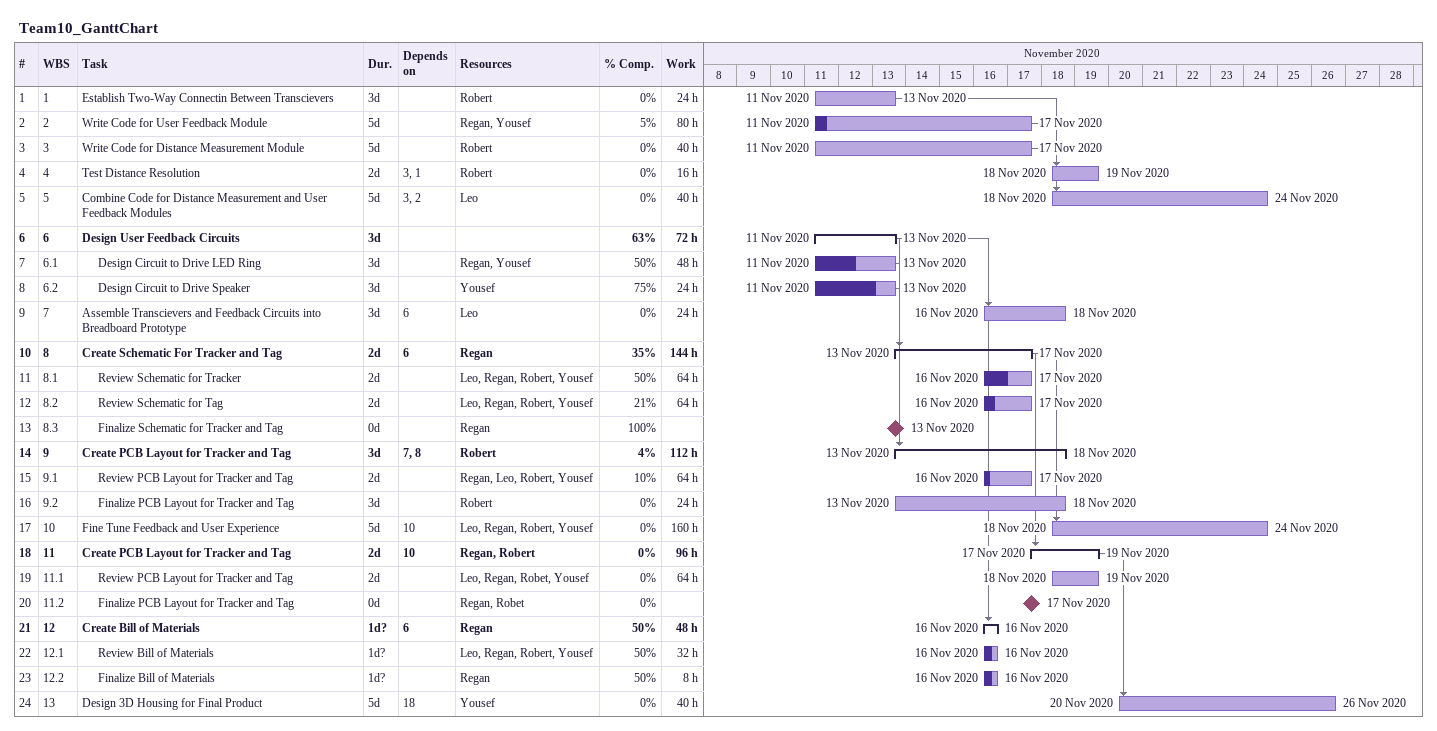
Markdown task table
Team10_GanttChart

| ID | WBS | Task | Duration | Start | Finish | Predecessors | Resources | % complete | Work (h) |
|---|---|---|---|---|---|---|---|---|---|
| 1 | 1 | Establish Two-Way Connectin Between Transcievers | 3d | 2020-11-11 | 2020-11-13 |  | Robert | 0 | 24 |
| 2 | 2 | Write Code for User Feedback Module | 5d | 2020-11-11 | 2020-11-17 |  | Regan, Yousef | 5 | 80 |
| 3 | 3 | Write Code for Distance Measurement Module | 5d | 2020-11-11 | 2020-11-17 |  | Robert | 0 | 40 |
| 4 | 4 | Test Distance Resolution | 2d | 2020-11-18 | 2020-11-19 | 3, 1 | Robert | 0 | 16 |
| 5 | 5 | Combine Code for Distance Measurement and User Feedback Modules | 5d | 2020-11-18 | 2020-11-24 | 3, 2 | Leo | 0 | 40 |
| 6 | 6 | **Design User Feedback Circuits** | 3d | 2020-11-11 | 2020-11-13 |  |  | 63 | 72 |
| 7 | 6.1 | Design Circuit to Drive LED Ring | 3d | 2020-11-11 | 2020-11-13 |  | Regan, Yousef | 50 | 48 |
| 8 | 6.2 | Design Circuit to Drive Speaker | 3d | 2020-11-11 | 2020-11-13 |  | Yousef | 75 | 24 |
| 9 | 7 | Assemble Transcievers and Feedback Circuits into Breadboard Prototype | 3d | 2020-11-16 | 2020-11-18 | 6 | Leo | 0 | 24 |
| 10 | 8 | **Create Schematic For Tracker and Tag** | 2d | 2020-11-13 | 2020-11-17 | 6 | Regan | 35 | 144 |
| 11 | 8.1 | Review Schematic for Tracker | 2d | 2020-11-16 | 2020-11-17 |  | Leo, Regan, Robert, Yousef | 50 | 64 |
| 12 | 8.2 | Review Schematic for Tag | 2d | 2020-11-16 | 2020-11-17 |  | Leo, Regan, Robert, Yousef | 21 | 64 |
| 13 | 8.3 | Finalize Schematic for Tracker and Tag | 0d | 2020-11-13 | 2020-11-13 |  | Regan | 100 |  |
| 14 | 9 | **Create PCB Layout for Tracker and Tag** | 3d | 2020-11-13 | 2020-11-18 | 7, 8 | Robert | 4 | 112 |
| 15 | 9.1 | Review PCB Layout for Tracker and Tag | 2d | 2020-11-16 | 2020-11-17 |  | Regan, Leo, Robert, Yousef | 10 | 64 |
| 16 | 9.2 | Finalize PCB Layout for Tracker and Tag | 3d | 2020-11-13 | 2020-11-18 |  | Robert | 0 | 24 |
| 17 | 10 | Fine Tune Feedback and User Experience | 5d | 2020-11-18 | 2020-11-24 | 10 | Leo, Regan, Robert, Yousef | 0 | 160 |
| 18 | 11 | **Create PCB Layout for Tracker and Tag** | 2d | 2020-11-17 | 2020-11-19 | 10 | Regan, Robert | 0 | 96 |
| 19 | 11.1 | Review PCB Layout for Tracker and Tag | 2d | 2020-11-18 | 2020-11-19 |  | Leo, Regan, Robet, Yousef | 0 | 64 |
| 20 | 11.2 | Finalize PCB Layout for Tracker and Tag | 0d | 2020-11-17 | 2020-11-17 |  | Regan, Robet | 0 |  |
| 21 | 12 | **Create Bill of Materials** | 1d? | 2020-11-16 | 2020-11-16 | 6 | Regan | 50 | 48 |
| 22 | 12.1 | Review Bill of Materials | 1d? | 2020-11-16 | 2020-11-16 |  | Leo, Regan, Robert, Yousef | 50 | 32 |
| 23 | 12.2 | Finalize Bill of Materials | 1d? | 2020-11-16 | 2020-11-16 |  | Regan | 50 | 8 |
| 24 | 13 | Design 3D Housing for Final Product | 5d | 2020-11-20 | 2020-11-26 | 18 | Yousef | 0 | 40 |
